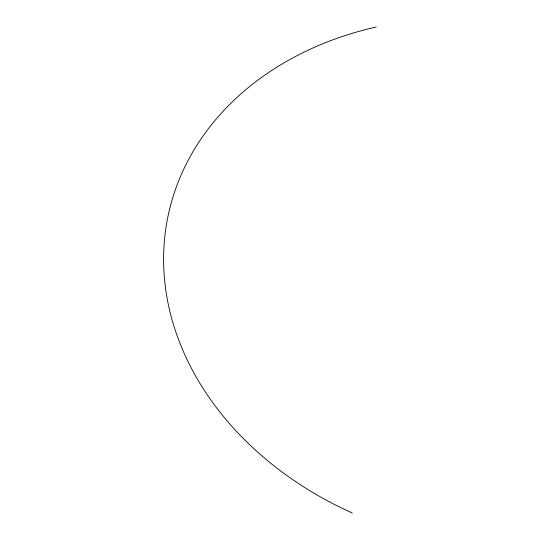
<?xml version="1.0" encoding="UTF-8"?>
<svg xmlns="http://www.w3.org/2000/svg" width="540" height="540" viewBox="0 0 540 540"><rect width="100%" height="100%" fill="white"/><g stroke="black" fill="none" stroke-linecap="round" stroke-linejoin="round"><path stroke-width="0.81" d="M352.276 513A327.402 262.163 11.9 0 1 163.856 248.751A327.402 262.163 11.9 0 1 376.252 27"/></g></svg>
